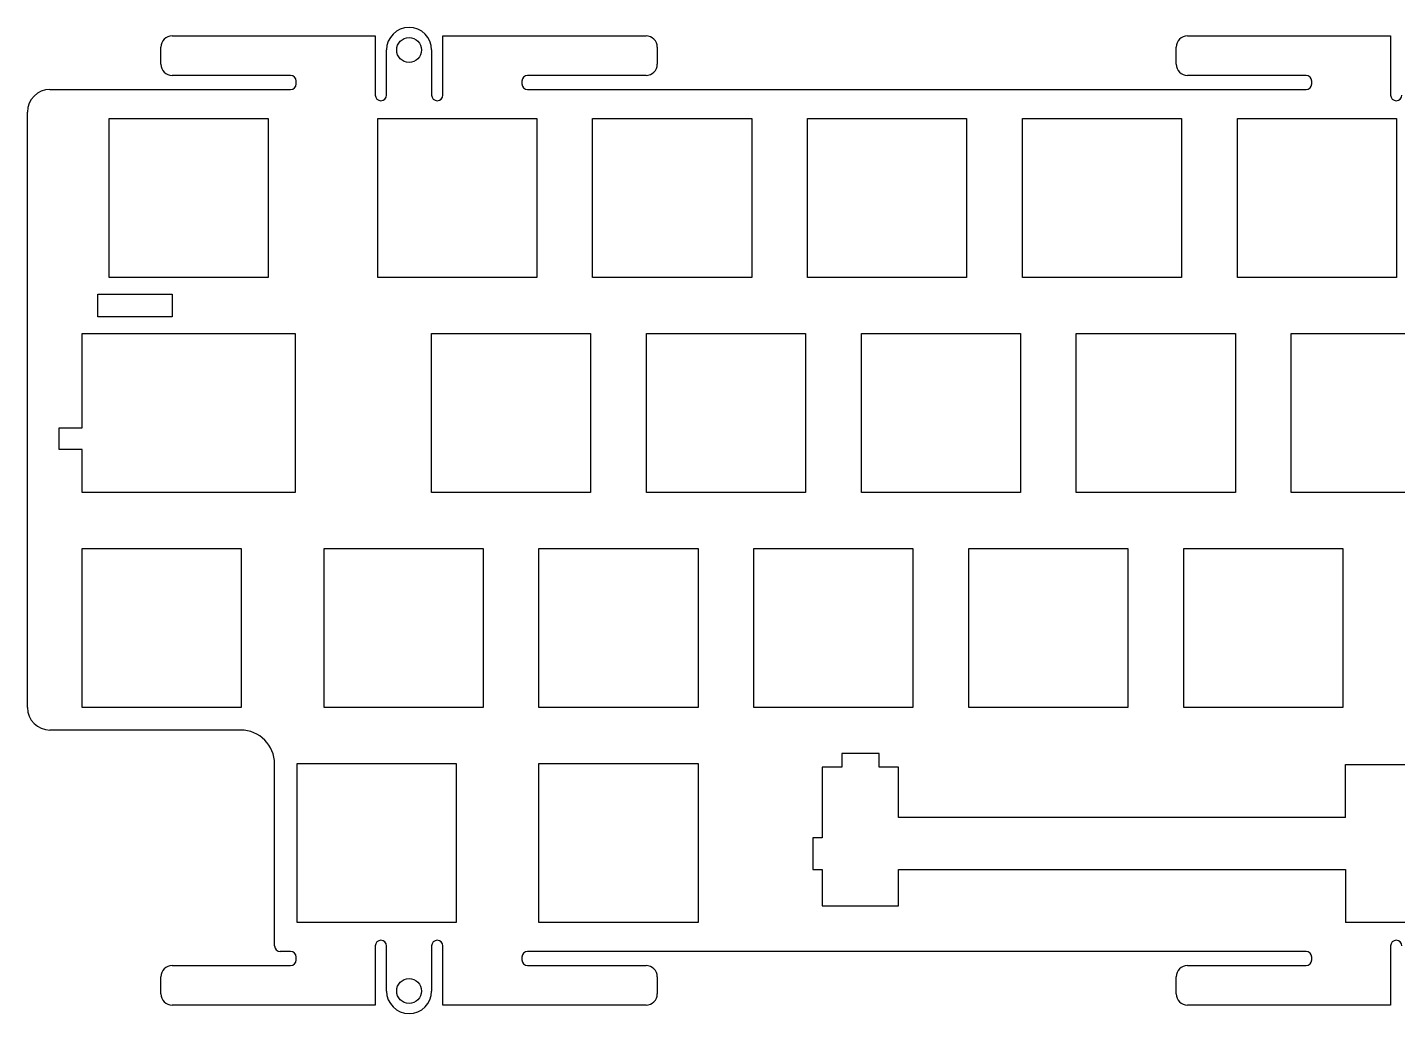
# Model space of a CAD drawing. Header units: millimetres. Extents: x 45 to 293, y -132 to -45.
# Drawn here: x 45.3 to 166.7, y -132.2 to -44.8 of the extents above; entities that cross this region are included whole.
import ezdxf

# ---------------------------------------------------------------- set-up
doc = ezdxf.new("R2010")
doc.units = ezdxf.units.MM
for name, color, linetype in [('Shape1642', 7, 'CONTINUOUS'), ('Shape1645', 7, 'CONTINUOUS'), ('Shape1684', 7, 'CONTINUOUS'), ('Shape1685', 7, 'CONTINUOUS'), ('Shape1686', 7, 'CONTINUOUS'), ('Shape1687', 7, 'CONTINUOUS'), ('Shape1688', 7, 'CONTINUOUS'), ('Shape1689', 7, 'CONTINUOUS'), ('Shape1690', 7, 'CONTINUOUS'), ('Shape1691', 7, 'CONTINUOUS'), ('Shape1692', 7, 'CONTINUOUS'), ('Shape1693', 7, 'CONTINUOUS'), ('Shape1694', 7, 'CONTINUOUS'), ('Shape1695', 7, 'CONTINUOUS'), ('Shape1696', 7, 'CONTINUOUS'), ('Shape1697', 7, 'CONTINUOUS'), ('Shape1698', 7, 'CONTINUOUS'), ('Shape1699', 7, 'CONTINUOUS'), ('Shape1700', 7, 'CONTINUOUS'), ('Shape1701', 7, 'CONTINUOUS'), ('Shape1702', 7, 'CONTINUOUS'), ('Shape1703', 7, 'CONTINUOUS'), ('Shape1704', 7, 'CONTINUOUS'), ('Shape1705', 7, 'CONTINUOUS'), ('Shape1706', 7, 'CONTINUOUS'), ('Shape1707', 7, 'CONTINUOUS'), ('Shape1708', 7, 'CONTINUOUS'), ('Shape1709', 7, 'CONTINUOUS'), ('Shape1710', 7, 'CONTINUOUS'), ('Shape1711', 7, 'CONTINUOUS'), ('Shape1712', 7, 'CONTINUOUS'), ('Shape1713', 7, 'CONTINUOUS'), ('Shape1714', 7, 'CONTINUOUS'), ('Shape1715', 7, 'CONTINUOUS'), ('Shape1716', 7, 'CONTINUOUS'), ('Shape1717', 7, 'CONTINUOUS'), ('Shape1718', 7, 'CONTINUOUS'), ('Shape1719', 7, 'CONTINUOUS'), ('Shape1720', 7, 'CONTINUOUS'), ('Shape1721', 7, 'CONTINUOUS'), ('Shape1722', 7, 'CONTINUOUS'), ('Shape1723', 7, 'CONTINUOUS'), ('Shape1724', 7, 'CONTINUOUS'), ('Shape1725', 7, 'CONTINUOUS'), ('Shape1726', 7, 'CONTINUOUS'), ('Shape1727', 7, 'CONTINUOUS'), ('Shape1728', 7, 'CONTINUOUS'), ('Shape1729', 7, 'CONTINUOUS'), ('Shape1730', 7, 'CONTINUOUS'), ('Shape1731', 7, 'CONTINUOUS'), ('Shape1732', 7, 'CONTINUOUS'), ('Shape1733', 7, 'CONTINUOUS'), ('Shape1734', 7, 'CONTINUOUS'), ('Shape1735', 7, 'CONTINUOUS'), ('Shape1736', 7, 'CONTINUOUS'), ('Shape1737', 7, 'CONTINUOUS'), ('Shape1738', 7, 'CONTINUOUS'), ('Shape1739', 7, 'CONTINUOUS'), ('Shape1740', 7, 'CONTINUOUS'), ('Shape1741', 7, 'CONTINUOUS'), ('Shape1742', 7, 'CONTINUOUS'), ('Shape1743', 7, 'CONTINUOUS'), ('Shape1744', 7, 'CONTINUOUS'), ('Shape1745', 7, 'CONTINUOUS'), ('Shape1746', 7, 'CONTINUOUS'), ('Shape1747', 7, 'CONTINUOUS'), ('Shape1748', 7, 'CONTINUOUS'), ('Shape1749', 7, 'CONTINUOUS'), ('Shape1750', 7, 'CONTINUOUS'), ('Shape1751', 7, 'CONTINUOUS'), ('Shape1752', 7, 'CONTINUOUS'), ('Shape1753', 7, 'CONTINUOUS'), ('Shape1754', 7, 'CONTINUOUS'), ('Shape1755', 7, 'CONTINUOUS'), ('Shape1756', 7, 'CONTINUOUS'), ('Shape1757', 7, 'CONTINUOUS'), ('Shape1758', 7, 'CONTINUOUS'), ('Shape1759', 7, 'CONTINUOUS'), ('Shape1760', 7, 'CONTINUOUS'), ('Shape1806', 7, 'CONTINUOUS'), ('Shape1807', 7, 'CONTINUOUS'), ('Shape1808', 7, 'CONTINUOUS'), ('Shape1809', 7, 'CONTINUOUS'), ('Shape1810', 7, 'CONTINUOUS'), ('Shape1811', 7, 'CONTINUOUS'), ('Shape1812', 7, 'CONTINUOUS'), ('Shape1813', 7, 'CONTINUOUS'), ('Shape1814', 7, 'CONTINUOUS'), ('Shape1815', 7, 'CONTINUOUS'), ('Shape1816', 7, 'CONTINUOUS'), ('Shape1817', 7, 'CONTINUOUS'), ('Shape2068', 7, 'CONTINUOUS'), ('Shape2069', 7, 'CONTINUOUS'), ('Shape2070', 7, 'CONTINUOUS'), ('Shape2071', 7, 'CONTINUOUS'), ('Shape2085', 7, 'CONTINUOUS'), ('Shape2086', 7, 'CONTINUOUS'), ('Shape2087', 7, 'CONTINUOUS'), ('Shape2088', 7, 'CONTINUOUS'), ('Shape2089', 7, 'CONTINUOUS'), ('Shape2090', 7, 'CONTINUOUS'), ('Shape2091', 7, 'CONTINUOUS'), ('Shape2092', 7, 'CONTINUOUS'), ('Shape2093', 7, 'CONTINUOUS'), ('Shape2094', 7, 'CONTINUOUS'), ('Shape2095', 7, 'CONTINUOUS'), ('Shape2096', 7, 'CONTINUOUS'), ('Shape2097', 7, 'CONTINUOUS'), ('Shape2098', 7, 'CONTINUOUS'), ('Shape2099', 7, 'CONTINUOUS'), ('Shape2102', 7, 'CONTINUOUS'), ('Shape2103', 7, 'CONTINUOUS'), ('Shape2105', 7, 'CONTINUOUS'), ('Shape2107', 7, 'CONTINUOUS'), ('Shape2112', 7, 'CONTINUOUS'), ('Shape2113', 7, 'CONTINUOUS'), ('Shape2114', 7, 'CONTINUOUS'), ('Shape2115', 7, 'CONTINUOUS'), ('Shape2116', 7, 'CONTINUOUS'), ('Shape2117', 7, 'CONTINUOUS'), ('Shape2118', 7, 'CONTINUOUS'), ('Shape2119', 7, 'CONTINUOUS'), ('Shape2120', 7, 'CONTINUOUS'), ('Shape2121', 7, 'CONTINUOUS'), ('Shape2122', 7, 'CONTINUOUS'), ('Shape2123', 7, 'CONTINUOUS'), ('Shape2148', 7, 'CONTINUOUS'), ('Shape2149', 7, 'CONTINUOUS'), ('Shape2150', 7, 'CONTINUOUS'), ('Shape2151', 7, 'CONTINUOUS'), ('Shape2152', 7, 'CONTINUOUS'), ('Shape2153', 7, 'CONTINUOUS'), ('Shape2154', 7, 'CONTINUOUS'), ('Shape2155', 7, 'CONTINUOUS'), ('Shape2156', 7, 'CONTINUOUS'), ('Shape2157', 7, 'CONTINUOUS'), ('Shape2158', 7, 'CONTINUOUS'), ('Shape2159', 7, 'CONTINUOUS'), ('Shape2160', 7, 'CONTINUOUS'), ('Shape2161', 7, 'CONTINUOUS'), ('Shape2162', 7, 'CONTINUOUS'), ('Shape2163', 7, 'CONTINUOUS'), ('Shape2184', 7, 'CONTINUOUS'), ('Shape2185', 7, 'CONTINUOUS'), ('Shape2186', 7, 'CONTINUOUS'), ('Shape2187', 7, 'CONTINUOUS'), ('Shape2188', 7, 'CONTINUOUS'), ('Shape2189', 7, 'CONTINUOUS'), ('Shape2190', 7, 'CONTINUOUS'), ('Shape2191', 7, 'CONTINUOUS'), ('Shape2192', 7, 'CONTINUOUS'), ('Shape2193', 7, 'CONTINUOUS'), ('Shape2194', 7, 'CONTINUOUS'), ('Shape2195', 7, 'CONTINUOUS'), ('Shape2196', 7, 'CONTINUOUS'), ('Shape2197', 7, 'CONTINUOUS'), ('Shape2198', 7, 'CONTINUOUS'), ('Shape2199', 7, 'CONTINUOUS'), ('Shape2200', 7, 'CONTINUOUS'), ('Shape2201', 7, 'CONTINUOUS'), ('Shape2202', 7, 'CONTINUOUS'), ('Shape2203', 7, 'CONTINUOUS'), ('Shape2204', 7, 'CONTINUOUS'), ('Shape2205', 7, 'CONTINUOUS'), ('Shape2206', 7, 'CONTINUOUS'), ('Shape2207', 7, 'CONTINUOUS'), ('Shape2208', 7, 'CONTINUOUS'), ('Shape2209', 7, 'CONTINUOUS'), ('Shape2210', 7, 'CONTINUOUS'), ('Shape2211', 7, 'CONTINUOUS'), ('Shape2212', 7, 'CONTINUOUS'), ('Shape2213', 7, 'CONTINUOUS'), ('Shape2214', 7, 'CONTINUOUS'), ('Shape2215', 7, 'CONTINUOUS'), ('Shape2216', 7, 'CONTINUOUS'), ('Shape2218', 7, 'CONTINUOUS'), ('Shape2219', 7, 'CONTINUOUS'), ('Shape2444', 7, 'CONTINUOUS'), ('Shape2445', 7, 'CONTINUOUS'), ('Shape2446', 7, 'CONTINUOUS'), ('Shape2447', 7, 'CONTINUOUS'), ('Shape2448', 7, 'CONTINUOUS'), ('Shape2449', 7, 'CONTINUOUS'), ('Shape2450', 7, 'CONTINUOUS'), ('Shape2451', 7, 'CONTINUOUS')]:
    doc.layers.add(name, color=color, linetype=linetype)

msp = doc.modelspace()

# ---------------------------------------------------------------- linework, layer by layer
at = {"layer": 'Shape1642'}
msp.add_circle((79.105, -46.8481), 1.1, dxfattribs=at)
at = {"layer": 'Shape1645'}
msp.add_circle((79.105, -130.247), 1.1, dxfattribs=at)
at = {"layer": 'Shape1684'}
msp.add_arc((166.605, -126.247), 0.5, 0, 180, dxfattribs=at)
at = {"layer": 'Shape1685'}
msp.add_line((166.105, -126.247), (166.105, -131.497), dxfattribs=at)
at = {"layer": 'Shape1686'}
msp.add_line((166.105, -131.497), (148.105, -131.497), dxfattribs=at)
at = {"layer": 'Shape1687'}
msp.add_arc((148.105, -130.497), 1, 180, -90, dxfattribs=at)
at = {"layer": 'Shape1688'}
msp.add_line((147.105, -130.497), (147.105, -128.997), dxfattribs=at)
at = {"layer": 'Shape1689'}
msp.add_arc((148.105, -128.997), 1, 90, 180, dxfattribs=at)
at = {"layer": 'Shape1690'}
msp.add_line((148.105, -127.997), (158.605, -127.997), dxfattribs=at)
at = {"layer": 'Shape1691'}
msp.add_arc((158.605, -127.497), 0.5, -90, 0, dxfattribs=at)
at = {"layer": 'Shape1692'}
msp.add_line((159.105, -127.497), (159.105, -127.247), dxfattribs=at)
at = {"layer": 'Shape1693'}
msp.add_arc((158.605, -127.247), 0.5, 0, 90, dxfattribs=at)
at = {"layer": 'Shape1694'}
msp.add_line((158.605, -126.747), (89.605, -126.747), dxfattribs=at)
at = {"layer": 'Shape1695'}
msp.add_arc((89.605, -127.247), 0.5, 90, 180, dxfattribs=at)
at = {"layer": 'Shape1696'}
msp.add_line((89.105, -127.247), (89.105, -127.497), dxfattribs=at)
at = {"layer": 'Shape1697'}
msp.add_arc((89.605, -127.497), 0.5, 180, -90, dxfattribs=at)
at = {"layer": 'Shape1698'}
msp.add_line((89.605, -127.997), (100.105, -127.997), dxfattribs=at)
at = {"layer": 'Shape1699'}
msp.add_arc((100.105, -128.997), 1, 0, 90, dxfattribs=at)
at = {"layer": 'Shape1700'}
msp.add_line((101.105, -128.997), (101.105, -130.497), dxfattribs=at)
at = {"layer": 'Shape1701'}
msp.add_arc((100.105, -130.497), 1, -90, 0, dxfattribs=at)
at = {"layer": 'Shape1702'}
msp.add_line((100.105, -131.497), (82.105, -131.497), dxfattribs=at)
at = {"layer": 'Shape1703'}
msp.add_line((82.105, -131.497), (82.105, -126.247), dxfattribs=at)
at = {"layer": 'Shape1704'}
msp.add_arc((81.605, -126.247), 0.5, 0, 180, dxfattribs=at)
at = {"layer": 'Shape1705'}
msp.add_line((81.105, -126.247), (81.105, -130.247), dxfattribs=at)
at = {"layer": 'Shape1706'}
msp.add_arc((79.105, -130.247), 2, 180, 0, dxfattribs=at)
at = {"layer": 'Shape1707'}
msp.add_line((77.105, -130.247), (77.105, -126.247), dxfattribs=at)
at = {"layer": 'Shape1708'}
msp.add_arc((76.605, -126.247), 0.5, 0, 180, dxfattribs=at)
at = {"layer": 'Shape1709'}
msp.add_line((76.105, -126.247), (76.105, -131.497), dxfattribs=at)
at = {"layer": 'Shape1710'}
msp.add_line((76.105, -131.497), (58.105, -131.497), dxfattribs=at)
at = {"layer": 'Shape1711'}
msp.add_arc((58.105, -130.497), 1, 180, -90, dxfattribs=at)
at = {"layer": 'Shape1712'}
msp.add_line((57.105, -130.497), (57.105, -128.997), dxfattribs=at)
at = {"layer": 'Shape1713'}
msp.add_arc((58.105, -128.997), 1, 90, 180, dxfattribs=at)
at = {"layer": 'Shape1714'}
msp.add_line((58.105, -127.997), (68.605, -127.997), dxfattribs=at)
at = {"layer": 'Shape1715'}
msp.add_arc((68.605, -127.497), 0.5, -90, 0, dxfattribs=at)
at = {"layer": 'Shape1716'}
msp.add_line((69.105, -127.497), (69.105, -127.247), dxfattribs=at)
at = {"layer": 'Shape1717'}
msp.add_arc((68.605, -127.247), 0.5, 0, 90, dxfattribs=at)
at = {"layer": 'Shape1718'}
msp.add_line((68.605, -126.747), (67.685, -126.747), dxfattribs=at)
at = {"layer": 'Shape1719'}
msp.add_arc((67.685, -126.247), 0.5, 180, -90, dxfattribs=at)
at = {"layer": 'Shape1720'}
msp.add_line((67.185, -126.247), (67.185, -110.122), dxfattribs=at)
at = {"layer": 'Shape1721'}
msp.add_arc((64.185, -110.122), 3, 0, 90, dxfattribs=at)
at = {"layer": 'Shape1722'}
msp.add_line((64.185, -107.122), (47.275, -107.122), dxfattribs=at)
at = {"layer": 'Shape1723'}
msp.add_arc((47.275, -105.122), 2, 180, -90, dxfattribs=at)
at = {"layer": 'Shape1724'}
msp.add_line((45.275, -105.122), (45.275, -52.3471), dxfattribs=at)
at = {"layer": 'Shape1725'}
msp.add_arc((47.275, -52.3471), 2, 90, 180, dxfattribs=at)
at = {"layer": 'Shape1726'}
msp.add_line((47.275, -50.3471), (68.605, -50.3471), dxfattribs=at)
at = {"layer": 'Shape1727'}
msp.add_arc((68.605, -49.8471), 0.5, -90, 0, dxfattribs=at)
at = {"layer": 'Shape1728'}
msp.add_line((69.105, -49.8471), (69.105, -49.5981), dxfattribs=at)
at = {"layer": 'Shape1729'}
msp.add_arc((68.605, -49.5981), 0.5, 0, 90, dxfattribs=at)
at = {"layer": 'Shape1730'}
msp.add_line((68.605, -49.0981), (58.105, -49.0981), dxfattribs=at)
at = {"layer": 'Shape1731'}
msp.add_arc((58.105, -48.0981), 1, 180, -90, dxfattribs=at)
at = {"layer": 'Shape1732'}
msp.add_line((57.105, -48.0981), (57.105, -46.5981), dxfattribs=at)
at = {"layer": 'Shape1733'}
msp.add_arc((58.105, -46.5981), 1, 90, 180, dxfattribs=at)
at = {"layer": 'Shape1734'}
msp.add_line((58.105, -45.5981), (76.105, -45.5981), dxfattribs=at)
at = {"layer": 'Shape1735'}
msp.add_line((76.105, -45.5981), (76.105, -50.8481), dxfattribs=at)
at = {"layer": 'Shape1736'}
msp.add_arc((76.605, -50.8481), 0.5, 180, 0, dxfattribs=at)
at = {"layer": 'Shape1737'}
msp.add_line((77.105, -50.8481), (77.105, -46.8481), dxfattribs=at)
at = {"layer": 'Shape1738'}
msp.add_arc((79.105, -46.8481), 2, 0, 180, dxfattribs=at)
at = {"layer": 'Shape1739'}
msp.add_line((81.105, -46.8481), (81.105, -50.8481), dxfattribs=at)
at = {"layer": 'Shape1740'}
msp.add_arc((81.605, -50.8481), 0.5, 180, 0, dxfattribs=at)
at = {"layer": 'Shape1741'}
msp.add_line((82.105, -50.8481), (82.105, -45.5981), dxfattribs=at)
at = {"layer": 'Shape1742'}
msp.add_line((82.105, -45.5981), (100.105, -45.5981), dxfattribs=at)
at = {"layer": 'Shape1743'}
msp.add_arc((100.105, -46.5981), 1, 0, 90, dxfattribs=at)
at = {"layer": 'Shape1744'}
msp.add_line((101.105, -46.5981), (101.105, -48.0981), dxfattribs=at)
at = {"layer": 'Shape1745'}
msp.add_arc((100.105, -48.0981), 1, -90, 0, dxfattribs=at)
at = {"layer": 'Shape1746'}
msp.add_line((100.105, -49.0981), (89.605, -49.0981), dxfattribs=at)
at = {"layer": 'Shape1747'}
msp.add_arc((89.605, -49.5981), 0.5, 90, 180, dxfattribs=at)
at = {"layer": 'Shape1748'}
msp.add_line((89.105, -49.5981), (89.105, -49.8471), dxfattribs=at)
at = {"layer": 'Shape1749'}
msp.add_arc((89.605, -49.8471), 0.5, 180, -90, dxfattribs=at)
at = {"layer": 'Shape1750'}
msp.add_line((89.605, -50.3471), (158.605, -50.3471), dxfattribs=at)
at = {"layer": 'Shape1751'}
msp.add_arc((158.605, -49.8471), 0.5, -90, 0, dxfattribs=at)
at = {"layer": 'Shape1752'}
msp.add_line((159.105, -49.8471), (159.105, -49.5981), dxfattribs=at)
at = {"layer": 'Shape1753'}
msp.add_arc((158.605, -49.5981), 0.5, 0, 90, dxfattribs=at)
at = {"layer": 'Shape1754'}
msp.add_line((158.605, -49.0981), (148.105, -49.0981), dxfattribs=at)
at = {"layer": 'Shape1755'}
msp.add_arc((148.105, -48.0981), 1, 180, -90, dxfattribs=at)
at = {"layer": 'Shape1756'}
msp.add_line((147.105, -48.0981), (147.105, -46.5981), dxfattribs=at)
at = {"layer": 'Shape1757'}
msp.add_arc((148.105, -46.5981), 1, 90, 180, dxfattribs=at)
at = {"layer": 'Shape1758'}
msp.add_line((148.105, -45.5981), (166.105, -45.5981), dxfattribs=at)
at = {"layer": 'Shape1759'}
msp.add_line((166.105, -45.5981), (166.105, -50.8481), dxfattribs=at)
at = {"layer": 'Shape1760'}
msp.add_arc((166.605, -50.8481), 0.5, 180, 0, dxfattribs=at)
at = {"layer": 'Shape1806'}
msp.add_line((58.095, -68.4971), (58.095, -70.4971), dxfattribs=at)
at = {"layer": 'Shape1807'}
msp.add_line((58.095, -70.4971), (51.515, -70.4971), dxfattribs=at)
at = {"layer": 'Shape1808'}
msp.add_line((51.515, -70.4971), (51.515, -68.4971), dxfattribs=at)
at = {"layer": 'Shape1809'}
msp.add_line((51.515, -68.4971), (58.095, -68.4971), dxfattribs=at)
at = {"layer": 'Shape1810'}
msp.add_line((69.185, -110.072), (83.285, -110.072), dxfattribs=at)
at = {"layer": 'Shape1811'}
msp.add_line((83.285, -110.072), (83.285, -124.172), dxfattribs=at)
at = {"layer": 'Shape1812'}
msp.add_line((83.285, -124.172), (69.185, -124.172), dxfattribs=at)
at = {"layer": 'Shape1813'}
msp.add_line((69.185, -124.172), (69.185, -110.072), dxfattribs=at)
at = {"layer": 'Shape1814'}
msp.add_line((52.515, -52.9221), (66.615, -52.9221), dxfattribs=at)
at = {"layer": 'Shape1815'}
msp.add_line((66.615, -52.9221), (66.615, -67.0221), dxfattribs=at)
at = {"layer": 'Shape1816'}
msp.add_line((66.615, -67.0221), (52.515, -67.0221), dxfattribs=at)
at = {"layer": 'Shape1817'}
msp.add_line((52.515, -67.0221), (52.515, -52.9221), dxfattribs=at)
at = {"layer": 'Shape2068'}
msp.add_line((104.715, -110.072), (104.715, -124.172), dxfattribs=at)
at = {"layer": 'Shape2069'}
msp.add_line((104.715, -124.172), (90.615, -124.172), dxfattribs=at)
at = {"layer": 'Shape2070'}
msp.add_line((90.615, -124.172), (90.615, -110.072), dxfattribs=at)
at = {"layer": 'Shape2071'}
msp.add_line((90.615, -110.072), (104.715, -110.072), dxfattribs=at)
at = {"layer": 'Shape2085'}
msp.add_line((162.105, -114.871), (122.475, -114.871), dxfattribs=at)
at = {"layer": 'Shape2086'}
msp.add_line((122.475, -114.871), (122.475, -110.401), dxfattribs=at)
at = {"layer": 'Shape2087'}
msp.add_line((122.475, -110.401), (120.755, -110.401), dxfattribs=at)
at = {"layer": 'Shape2088'}
msp.add_line((120.755, -110.401), (120.755, -109.201), dxfattribs=at)
at = {"layer": 'Shape2089'}
msp.add_line((120.755, -109.201), (117.455, -109.201), dxfattribs=at)
at = {"layer": 'Shape2090'}
msp.add_line((117.455, -109.201), (117.455, -110.401), dxfattribs=at)
at = {"layer": 'Shape2091'}
msp.add_line((117.455, -110.401), (115.725, -110.401), dxfattribs=at)
at = {"layer": 'Shape2092'}
msp.add_line((115.725, -110.401), (115.725, -116.671), dxfattribs=at)
at = {"layer": 'Shape2093'}
msp.add_line((115.725, -116.671), (114.905, -116.671), dxfattribs=at)
at = {"layer": 'Shape2094'}
msp.add_line((114.905, -116.671), (114.905, -119.471), dxfattribs=at)
at = {"layer": 'Shape2095'}
msp.add_line((114.905, -119.471), (115.725, -119.471), dxfattribs=at)
at = {"layer": 'Shape2096'}
msp.add_line((115.725, -119.471), (115.725, -122.701), dxfattribs=at)
at = {"layer": 'Shape2097'}
msp.add_line((115.725, -122.701), (122.475, -122.701), dxfattribs=at)
at = {"layer": 'Shape2098'}
msp.add_line((122.475, -122.701), (122.475, -119.471), dxfattribs=at)
at = {"layer": 'Shape2099'}
msp.add_line((122.475, -119.471), (162.105, -119.471), dxfattribs=at)
at = {"layer": 'Shape2102'}
msp.add_line((162.105, -114.871), (162.105, -110.171), dxfattribs=at)
at = {"layer": 'Shape2103'}
msp.add_line((162.105, -110.171), (176.105, -110.171), dxfattribs=at)
at = {"layer": 'Shape2105'}
msp.add_line((176.105, -124.172), (162.105, -124.172), dxfattribs=at)
at = {"layer": 'Shape2107'}
msp.add_line((162.105, -119.471), (162.105, -124.172), dxfattribs=at)
at = {"layer": 'Shape2112'}
msp.add_line((50.135, -71.9721), (68.995, -71.9721), dxfattribs=at)
at = {"layer": 'Shape2113'}
msp.add_line((68.995, -71.9721), (68.995, -86.0721), dxfattribs=at)
at = {"layer": 'Shape2114'}
msp.add_line((68.995, -86.0721), (50.135, -86.0721), dxfattribs=at)
at = {"layer": 'Shape2115'}
msp.add_line((50.135, -86.0721), (50.135, -82.2411), dxfattribs=at)
at = {"layer": 'Shape2116'}
msp.add_line((50.135, -82.2411), (48.095, -82.2411), dxfattribs=at)
at = {"layer": 'Shape2117'}
msp.add_line((48.095, -82.2411), (48.095, -80.3411), dxfattribs=at)
at = {"layer": 'Shape2118'}
msp.add_line((48.095, -80.3411), (50.135, -80.3411), dxfattribs=at)
at = {"layer": 'Shape2119'}
msp.add_line((50.135, -80.3411), (50.135, -71.9721), dxfattribs=at)
at = {"layer": 'Shape2120'}
msp.add_line((114.425, -67.0221), (114.425, -52.9221), dxfattribs=at)
at = {"layer": 'Shape2121'}
msp.add_line((114.425, -52.9221), (128.525, -52.9221), dxfattribs=at)
at = {"layer": 'Shape2122'}
msp.add_line((128.525, -52.9221), (128.525, -67.0221), dxfattribs=at)
at = {"layer": 'Shape2123'}
msp.add_line((128.525, -67.0221), (114.425, -67.0221), dxfattribs=at)
at = {"layer": 'Shape2148'}
msp.add_line((147.765, -105.122), (147.765, -91.0221), dxfattribs=at)
at = {"layer": 'Shape2149'}
msp.add_line((147.765, -91.0221), (161.865, -91.0221), dxfattribs=at)
at = {"layer": 'Shape2150'}
msp.add_line((161.865, -91.0221), (161.865, -105.122), dxfattribs=at)
at = {"layer": 'Shape2151'}
msp.add_line((161.865, -105.122), (147.765, -105.122), dxfattribs=at)
at = {"layer": 'Shape2152'}
msp.add_line((128.715, -105.122), (128.715, -91.0221), dxfattribs=at)
at = {"layer": 'Shape2153'}
msp.add_line((128.715, -91.0221), (142.815, -91.0221), dxfattribs=at)
at = {"layer": 'Shape2154'}
msp.add_line((142.815, -91.0221), (142.815, -105.122), dxfattribs=at)
at = {"layer": 'Shape2155'}
msp.add_line((142.815, -105.122), (128.715, -105.122), dxfattribs=at)
at = {"layer": 'Shape2156'}
msp.add_line((109.665, -105.122), (109.665, -91.0221), dxfattribs=at)
at = {"layer": 'Shape2157'}
msp.add_line((109.665, -91.0221), (123.765, -91.0221), dxfattribs=at)
at = {"layer": 'Shape2158'}
msp.add_line((123.765, -91.0221), (123.765, -105.122), dxfattribs=at)
at = {"layer": 'Shape2159'}
msp.add_line((123.765, -105.122), (109.665, -105.122), dxfattribs=at)
at = {"layer": 'Shape2160'}
msp.add_line((90.615, -105.122), (90.615, -91.0221), dxfattribs=at)
at = {"layer": 'Shape2161'}
msp.add_line((90.615, -91.0221), (104.715, -91.0221), dxfattribs=at)
at = {"layer": 'Shape2162'}
msp.add_line((104.715, -91.0221), (104.715, -105.122), dxfattribs=at)
at = {"layer": 'Shape2163'}
msp.add_line((104.715, -105.122), (90.615, -105.122), dxfattribs=at)
at = {"layer": 'Shape2184'}
msp.add_line((152.525, -67.0221), (152.525, -52.9221), dxfattribs=at)
at = {"layer": 'Shape2185'}
msp.add_line((152.525, -52.9221), (166.625, -52.9221), dxfattribs=at)
at = {"layer": 'Shape2186'}
msp.add_line((166.625, -52.9221), (166.625, -67.0221), dxfattribs=at)
at = {"layer": 'Shape2187'}
msp.add_line((166.625, -67.0221), (152.525, -67.0221), dxfattribs=at)
at = {"layer": 'Shape2188'}
msp.add_line((133.475, -67.0221), (133.475, -52.9221), dxfattribs=at)
at = {"layer": 'Shape2189'}
msp.add_line((133.475, -52.9221), (147.575, -52.9221), dxfattribs=at)
at = {"layer": 'Shape2190'}
msp.add_line((147.575, -52.9221), (147.575, -67.0221), dxfattribs=at)
at = {"layer": 'Shape2191'}
msp.add_line((147.575, -67.0221), (133.475, -67.0221), dxfattribs=at)
at = {"layer": 'Shape2192'}
msp.add_line((95.375, -67.0221), (95.375, -52.9221), dxfattribs=at)
at = {"layer": 'Shape2193'}
msp.add_line((95.375, -52.9221), (109.475, -52.9221), dxfattribs=at)
at = {"layer": 'Shape2194'}
msp.add_line((109.475, -52.9221), (109.475, -67.0221), dxfattribs=at)
at = {"layer": 'Shape2195'}
msp.add_line((109.475, -67.0221), (95.375, -67.0221), dxfattribs=at)
at = {"layer": 'Shape2196'}
msp.add_line((76.325, -67.0221), (76.325, -52.9221), dxfattribs=at)
at = {"layer": 'Shape2197'}
msp.add_line((76.325, -52.9221), (90.425, -52.9221), dxfattribs=at)
at = {"layer": 'Shape2198'}
msp.add_line((90.425, -52.9221), (90.425, -67.0221), dxfattribs=at)
at = {"layer": 'Shape2199'}
msp.add_line((90.425, -67.0221), (76.325, -67.0221), dxfattribs=at)
at = {"layer": 'Shape2200'}
msp.add_line((81.095, -71.9721), (95.195, -71.9721), dxfattribs=at)
at = {"layer": 'Shape2201'}
msp.add_line((95.195, -71.9721), (95.195, -86.0721), dxfattribs=at)
at = {"layer": 'Shape2202'}
msp.add_line((95.195, -86.0721), (81.095, -86.0721), dxfattribs=at)
at = {"layer": 'Shape2203'}
msp.add_line((81.095, -86.0721), (81.095, -71.9721), dxfattribs=at)
at = {"layer": 'Shape2204'}
msp.add_line((100.145, -71.9721), (114.245, -71.9721), dxfattribs=at)
at = {"layer": 'Shape2205'}
msp.add_line((114.245, -71.9721), (114.245, -86.0721), dxfattribs=at)
at = {"layer": 'Shape2206'}
msp.add_line((114.245, -86.0721), (100.145, -86.0721), dxfattribs=at)
at = {"layer": 'Shape2207'}
msp.add_line((100.145, -86.0721), (100.145, -71.9721), dxfattribs=at)
at = {"layer": 'Shape2208'}
msp.add_line((119.195, -71.9721), (133.295, -71.9721), dxfattribs=at)
at = {"layer": 'Shape2209'}
msp.add_line((133.295, -71.9721), (133.295, -86.0721), dxfattribs=at)
at = {"layer": 'Shape2210'}
msp.add_line((133.295, -86.0721), (119.195, -86.0721), dxfattribs=at)
at = {"layer": 'Shape2211'}
msp.add_line((119.195, -86.0721), (119.195, -71.9721), dxfattribs=at)
at = {"layer": 'Shape2212'}
msp.add_line((138.245, -86.0721), (138.245, -71.9721), dxfattribs=at)
at = {"layer": 'Shape2213'}
msp.add_line((138.245, -71.9721), (152.345, -71.9721), dxfattribs=at)
at = {"layer": 'Shape2214'}
msp.add_line((152.345, -71.9721), (152.345, -86.0721), dxfattribs=at)
at = {"layer": 'Shape2215'}
msp.add_line((152.345, -86.0721), (138.245, -86.0721), dxfattribs=at)
at = {"layer": 'Shape2216'}
msp.add_line((157.295, -71.9721), (171.395, -71.9721), dxfattribs=at)
at = {"layer": 'Shape2218'}
msp.add_line((171.395, -86.0721), (157.295, -86.0721), dxfattribs=at)
at = {"layer": 'Shape2219'}
msp.add_line((157.295, -86.0721), (157.295, -71.9721), dxfattribs=at)
at = {"layer": 'Shape2444'}
msp.add_line((71.565, -105.122), (71.565, -91.0221), dxfattribs=at)
at = {"layer": 'Shape2445'}
msp.add_line((71.565, -91.0221), (85.665, -91.0221), dxfattribs=at)
at = {"layer": 'Shape2446'}
msp.add_line((85.665, -91.0221), (85.665, -105.122), dxfattribs=at)
at = {"layer": 'Shape2447'}
msp.add_line((85.665, -105.122), (71.565, -105.122), dxfattribs=at)
at = {"layer": 'Shape2448'}
msp.add_line((50.135, -105.122), (50.135, -91.0221), dxfattribs=at)
at = {"layer": 'Shape2449'}
msp.add_line((50.135, -91.0221), (64.235, -91.0221), dxfattribs=at)
at = {"layer": 'Shape2450'}
msp.add_line((64.235, -91.0221), (64.235, -105.122), dxfattribs=at)
at = {"layer": 'Shape2451'}
msp.add_line((64.235, -105.122), (50.135, -105.122), dxfattribs=at)

doc.saveas('drawing.dxf')
